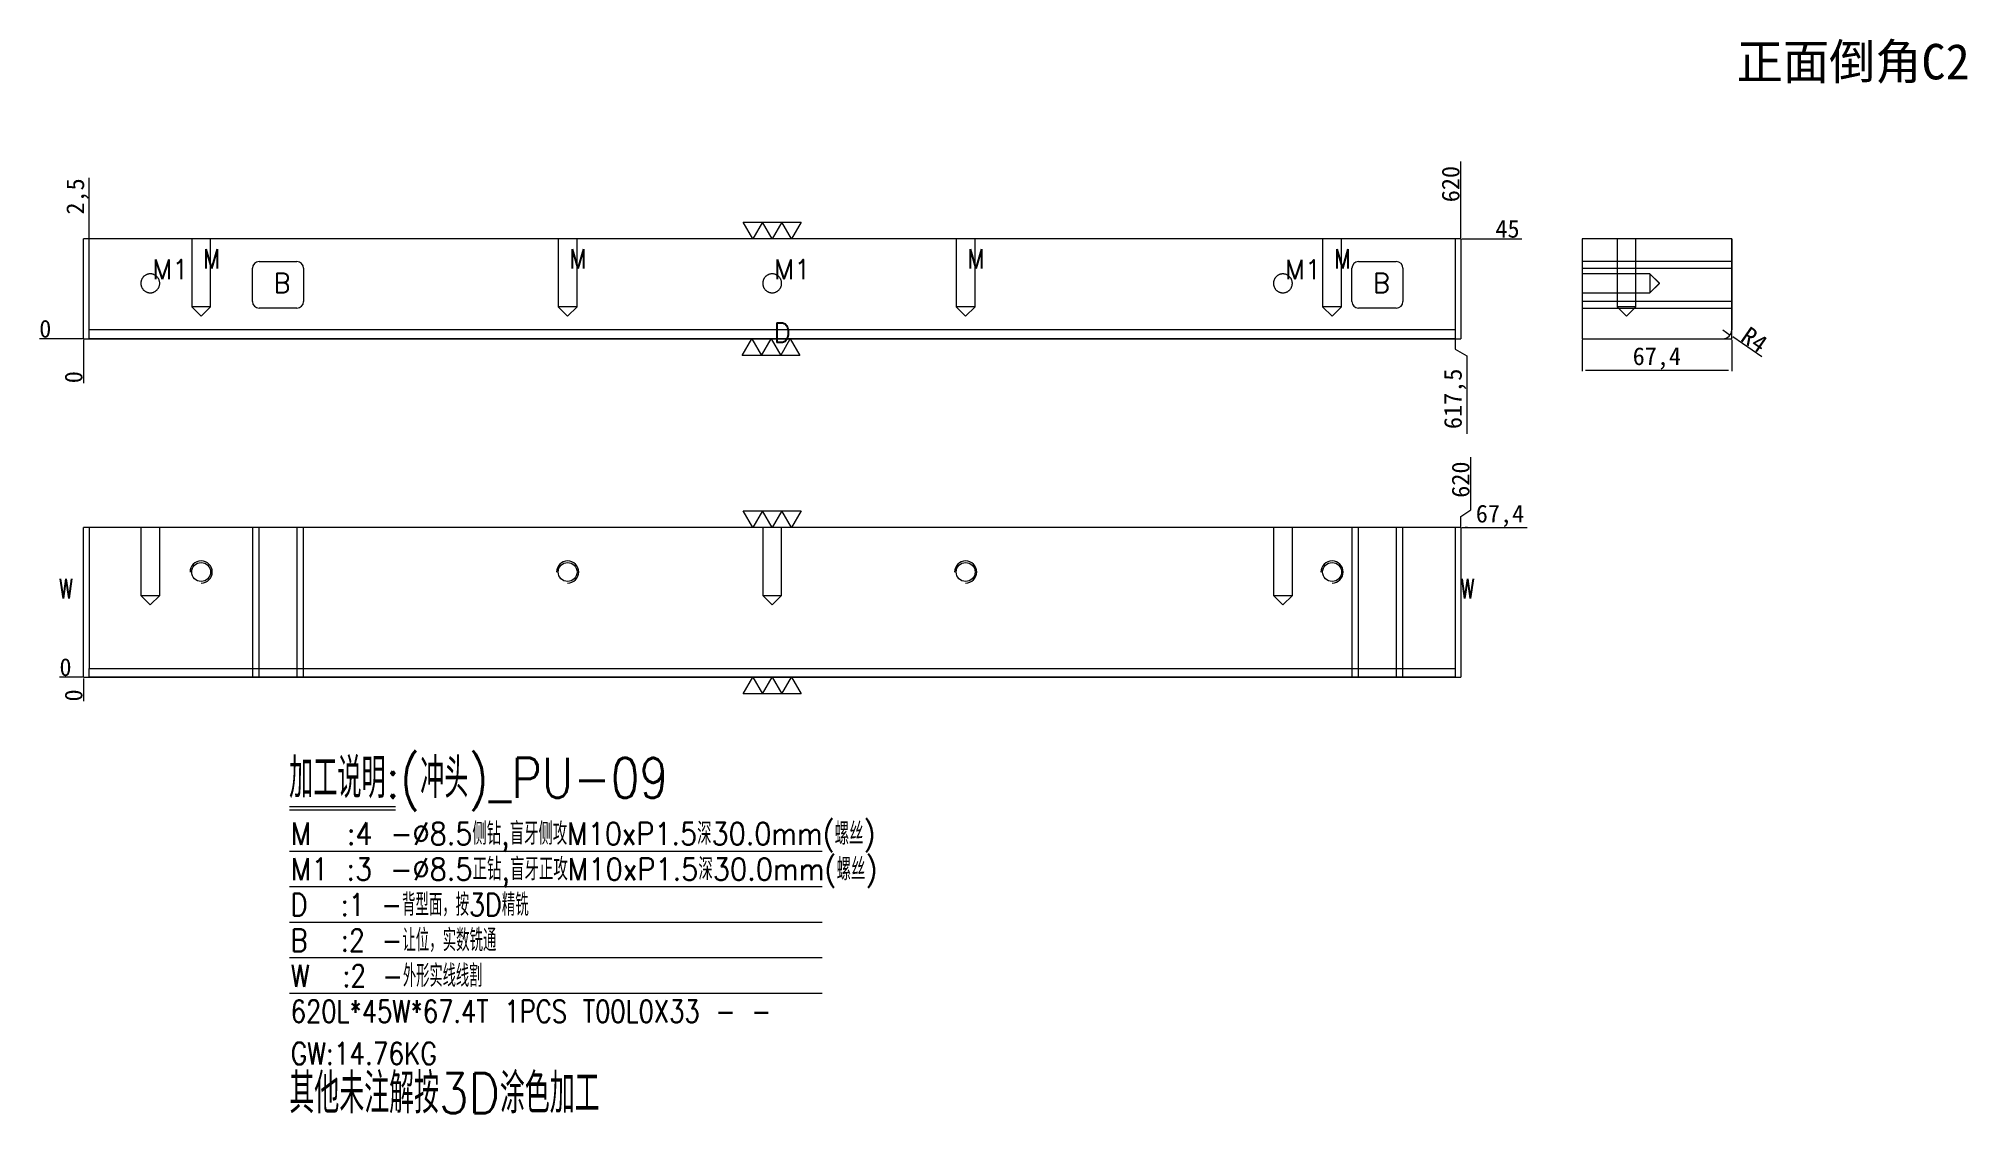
# Model space of a CAD drawing. Header units: millimetres. Extents: x 14435 to 15303, y 54732 to 55216.
import ezdxf
from ezdxf.enums import TextEntityAlignment as Align

# ---------------------------------------------------------------- set-up
doc = ezdxf.new("R2010")
doc.units = ezdxf.units.MM
doc.linetypes.add('DASHED', pattern=[0])
for name, color, linetype in [('dim', 4, 'Continuous'), ('PUNCH', 2, 'Continuous'), ('PUNCH_W', 1, 'Continuous')]:
    doc.layers.add(name, color=color, linetype=linetype)
doc.styles.add('_PUG_ERP', font='txt')
doc.styles.add('chinesef_fs', font='txt.shx', dxfattribs={"bigfont": 'gbcbig.shx'})
doc.dimstyles.new('_PUG_ERP', dxfattribs={"dimtxt": 8, "dimasz": 1.5, "dimexe": 0.5, "dimexo": 0.5, "dimgap": 0.5, "dimtad": 1, "dimtxsty": '_PUG_ERP', "dimblk": 'CLOSEDBLANK', "dimcen": 0, "dimclrd": 4, "dimclre": 4, "dimclrt": 3, "dimazin": 3, "dimtfac": 1, "dimtmove": 0, "dimatfit": 3, "dimldrblk": 'CLOSEDBLANK', "dimlwd": 9, "dimlwe": 9})

# ---------------------------------------------------------------- blocks, each defined once
blk = doc.blocks.new('*D733')
at = {"layer": 'Defpoints', "color": 0}
for p in [(15074.94, 55126.22), (15089.04, 55126.22), (14454.94, 55081.22)]:
    blk.add_point(p, dxfattribs=at)
at = {"layer": 'dim', "color": 4, "lineweight": 9}
for p, q in [((15075.44, 55126.22), (15083.04, 55126.22)), ((15083.04, 55126.22), (15086.04, 55126.22)), ((15086.04, 55126.22), (15102.49, 55126.22))]:
    blk.add_line(p, q, dxfattribs=at)
at = {"layer": 'dim', "color": 3, "lineweight": 13, "insert": (15096.02, 55130.72), "char_height": 8, "attachment_point": 5, "style": '_PUG_ERP'}
blk.add_mtext('45', dxfattribs=at)
blk = doc.blocks.new('_ClosedBlank')
blk = doc.blocks.new('*D734')
at = {"layer": 'Defpoints', "color": 0}
for p in [(14440.84, 55081.22), (14454.94, 55081.22), (14454.94, 55081.22)]:
    blk.add_point(p, dxfattribs=at)
at = {"layer": 'dim', "color": 4, "lineweight": 9}
blk.add_line((14454.44, 55081.22), (14435.01, 55081.22), dxfattribs=at)
at = {"layer": 'dim', "color": 3, "lineweight": 13, "insert": (14437.67, 55085.72), "char_height": 8, "attachment_point": 5, "style": '_PUG_ERP'}
blk.add_mtext('0', dxfattribs=at)
blk = doc.blocks.new('*D735')
at = {"layer": 'Defpoints', "color": 0}
for p in [(14454.94, 55081.22), (14454.94, 55081.22), (14454.94, 55067.12)]:
    blk.add_point(p, dxfattribs=at)
at = {"layer": 'dim', "color": 4, "lineweight": 9}
blk.add_line((14454.94, 55080.72), (14454.94, 55061.28), dxfattribs=at)
at = {"layer": 'dim', "color": 3, "lineweight": 13, "insert": (14450.44, 55063.95), "char_height": 8, "attachment_point": 5, "rotation": 90, "style": '_PUG_ERP'}
blk.add_mtext('0', dxfattribs=at)
blk = doc.blocks.new('*D736')
at = {"layer": 'Defpoints', "color": 0}
for p in [(15074.94, 55140.32), (15074.94, 55126.22), (14454.94, 55081.22)]:
    blk.add_point(p, dxfattribs=at)
at = {"layer": 'dim', "color": 4, "lineweight": 9}
blk.add_line((15074.94, 55126.72), (15074.94, 55161.01), dxfattribs=at)
at = {"layer": 'dim', "color": 3, "lineweight": 13, "insert": (15070.44, 55150.91), "char_height": 8, "attachment_point": 5, "rotation": 90, "style": '_PUG_ERP'}
blk.add_mtext('620', dxfattribs=at)
blk = doc.blocks.new('*D737')
at = {"layer": 'Defpoints', "color": 0}
for p in [(15074.94, 54996.22), (15079.94, 54996.22), (14454.94, 54928.82)]:
    blk.add_point(p, dxfattribs=at)
at = {"layer": 'dim', "color": 4, "lineweight": 9}
for p, q in [((15075.44, 54996.22), (15077.94, 54996.22)), ((15077.94, 54996.22), (15076.94, 54996.22)), ((15076.94, 54996.22), (15104.82, 54996.22))]:
    blk.add_line(p, q, dxfattribs=at)
at = {"layer": 'dim', "color": 3, "lineweight": 13, "insert": (15092.63, 55001.48), "char_height": 8, "attachment_point": 5, "style": '_PUG_ERP'}
blk.add_mtext('67,4', dxfattribs=at)
blk = doc.blocks.new('*D738')
at = {"layer": 'Defpoints', "color": 0}
for p in [(14449.94, 54928.82), (14454.94, 54928.82), (14454.94, 54928.82)]:
    blk.add_point(p, dxfattribs=at)
at = {"layer": 'dim', "color": 4, "lineweight": 9}
blk.add_line((14454.44, 54928.82), (14444.11, 54928.82), dxfattribs=at)
at = {"layer": 'dim', "color": 3, "lineweight": 13, "insert": (14446.77, 54933.32), "char_height": 8, "attachment_point": 5, "style": '_PUG_ERP'}
blk.add_mtext('0', dxfattribs=at)
blk = doc.blocks.new('*D739')
at = {"layer": 'Defpoints', "color": 0}
for p in [(14454.94, 54928.82), (14454.94, 54928.82), (14454.94, 54923.82)]:
    blk.add_point(p, dxfattribs=at)
at = {"layer": 'dim', "color": 4, "lineweight": 9}
blk.add_line((14454.94, 54928.32), (14454.94, 54917.98), dxfattribs=at)
at = {"layer": 'dim', "color": 3, "lineweight": 13, "insert": (14450.44, 54920.65), "char_height": 8, "attachment_point": 5, "rotation": 90, "style": '_PUG_ERP'}
blk.add_mtext('0', dxfattribs=at)
blk = doc.blocks.new('*D740')
at = {"layer": 'Defpoints', "color": 0}
for p in [(15079.44, 55007.22), (15074.94, 54996.22), (14454.94, 54928.82)]:
    blk.add_point(p, dxfattribs=at)
at = {"layer": 'dim', "color": 4, "lineweight": 9}
for p, q in [((15079.44, 55004.22), (15079.44, 55027.91)), ((15074.94, 55001.22), (15079.44, 55004.22)), ((15074.94, 54996.72), (15074.94, 55001.22))]:
    blk.add_line(p, q, dxfattribs=at)
at = {"layer": 'dim', "color": 3, "lineweight": 13, "insert": (15074.94, 55017.81), "char_height": 8, "attachment_point": 5, "rotation": 90, "style": '_PUG_ERP'}
blk.add_mtext('620', dxfattribs=at)
blk = doc.blocks.new('*D741')
at = {"layer": 'Defpoints', "color": 0}
for p in [(15129.56, 55081.22), (15196.96, 55081.22), (15196.96, 55067.12)]:
    blk.add_point(p, dxfattribs=at)
at = {"layer": 'dim', "color": 4, "lineweight": 9}
for p, q in [((15129.56, 55080.72), (15129.56, 55066.62)), ((15196.96, 55080.72), (15196.96, 55066.62)), ((15131.06, 55067.12), (15195.46, 55067.12))]:
    blk.add_line(p, q, dxfattribs=at)
at = {"layer": 'dim', "color": 3, "lineweight": 13, "insert": (15163.26, 55072.38), "char_height": 8, "attachment_point": 5, "style": '_PUG_ERP'}
blk.add_mtext('67,4', dxfattribs=at)
blk = doc.blocks.new('*D742')
at = {"layer": 'Defpoints', "color": 0}
for p in [(14457.44, 55136.46), (14457.44, 55121.54), (14454.94, 55081.22)]:
    blk.add_point(p, dxfattribs=at)
at = {"layer": 'dim', "color": 4, "lineweight": 9}
blk.add_line((14457.44, 55122.04), (14457.44, 55153.73), dxfattribs=at)
at = {"layer": 'dim', "color": 3, "lineweight": 13, "insert": (14452.18, 55145.34), "char_height": 8, "attachment_point": 5, "rotation": 90, "style": '_PUG_ERP'}
blk.add_mtext('2,5', dxfattribs=at)
blk = doc.blocks.new('*D743')
at = {"layer": 'Defpoints', "color": 0}
for p in [(14454.94, 55081.22), (15072.44, 55085.22), (15077.7, 55070.5)]:
    blk.add_point(p, dxfattribs=at)
at = {"layer": 'dim', "color": 4, "lineweight": 9}
for p, q in [((15072.44, 55084.72), (15072.44, 55076.5)), ((15072.44, 55076.5), (15077.7, 55073.5)), ((15077.7, 55073.5), (15077.7, 55038.39))]:
    blk.add_line(p, q, dxfattribs=at)
at = {"layer": 'dim', "color": 3, "lineweight": 13, "insert": (15072.44, 55054.19), "char_height": 8, "attachment_point": 5, "rotation": 90, "style": '_PUG_ERP'}
blk.add_mtext('617,5', dxfattribs=at)
blk = doc.blocks.new('*D744')
at = {"layer": 'Defpoints', "color": 0}
for p in [(15192.96, 55085.22), (15196.25, 55082.94)]:
    blk.add_point(p, dxfattribs=at)
at = {"layer": 'dim', "color": 4, "lineweight": 9}
for p, q in [((15192.96, 55085.22), (15196.25, 55082.94)), ((15210.5, 55073.07), (15197.49, 55082.09))]:
    blk.add_line(p, q, dxfattribs=at)
at = {"layer": 'dim', "color": 3, "lineweight": 13, "insert": (15207.17, 55080.85), "char_height": 8, "attachment_point": 5, "rotation": 325.29855, "style": '_PUG_ERP'}
blk.add_mtext('R4', dxfattribs=at)

msp = doc.modelspace()

# ---------------------------------------------------------------- linework, layer by layer
at = {"layer": 'dim', "color": 252, "linetype": 'DASHED', "lineweight": 13, "ltscale": 0.2}
for p, q in [((15074.939, 55126.218), (14454.939, 55126.218)), ((14454.939, 55081.218), (14454.939, 55126.218)), ((15074.939, 55126.218), (15074.939, 55081.218)), ((14454.939, 55081.218), (15074.939, 55081.218)), ((15074.939, 54996.218), (14454.939, 54996.218)), ((14454.939, 54928.818), (14454.939, 54996.218)), ((15074.939, 54996.218), (15074.939, 54928.818)), ((14454.939, 54928.818), (15074.939, 54928.818))]:
    msp.add_line(p, q, dxfattribs=at)
at = {"layer": 'dim', "color": 8, "linetype": 'Continuous', "lineweight": 18}
for p, q in [((14547.66, 54870.546), (14595.288, 54870.546)), ((14547.66, 54869.046), (14595.288, 54869.046)), ((14547.66, 54850.546), (14787.42, 54850.546)), ((14547.66, 54834.546), (14787.42, 54834.546)), ((14547.66, 54818.546), (14787.42, 54818.546)), ((14547.66, 54802.546), (14787.42, 54802.546)), ((14547.66, 54786.546), (14787.42, 54786.546))]:
    msp.add_line(p, q, dxfattribs=at)
at = {"layer": 'dim', "lineweight": 13}
for points in [[(14777.929, 55133.718), (14773.599, 55126.218), (14769.269, 55133.718), (14764.939, 55126.218), (14760.609, 55133.718), (14756.279, 55126.218), (14751.948, 55133.718), (14777.929, 55133.718)], [(14751.444, 55073.718), (14755.774, 55081.218), (14760.105, 55073.718), (14764.435, 55081.218), (14768.765, 55073.718), (14773.095, 55081.218), (14777.425, 55073.718), (14751.444, 55073.718)], [(14777.929, 55003.718), (14773.599, 54996.218), (14769.269, 55003.718), (14764.939, 54996.218), (14760.609, 55003.718), (14756.279, 54996.218), (14751.948, 55003.718), (14777.929, 55003.718)], [(14751.948, 54921.318), (14756.279, 54928.818), (14760.609, 54921.318), (14764.939, 54928.818), (14769.269, 54921.318), (14773.599, 54928.818), (14777.929, 54921.318), (14751.948, 54921.318)]]:
    msp.add_lwpolyline(points, close=True, dxfattribs=at)
at = {"layer": 'dim', "color": 252, "linetype": 'DASHED', "lineweight": 13, "ltscale": 0.2}
msp.add_lwpolyline([(15129.564, 55126.218), (15129.564, 55081.218), (15196.964, 55081.218), (15196.964, 55126.218)], close=True, dxfattribs=at)
at = {"layer": 'PUNCH', "color": 223, "linetype": 'Continuous', "lineweight": 18}
for p, q in [((15072.439, 55126.218), (14457.439, 55126.218)), ((15196.964, 55126.218), (15129.564, 55126.218)), ((15129.564, 55126.218), (15129.564, 55081.218)), ((15196.964, 55126.218), (15196.964, 55085.218)), ((15072.439, 55081.218), (14457.439, 55081.218)), ((15129.564, 55081.218), (15192.964, 55081.218)), ((15072.439, 54996.218), (14457.439, 54996.218)), ((15072.439, 54928.818), (14457.439, 54928.818))]:
    msp.add_line(p, q, dxfattribs=at)
at = {"layer": 'PUNCH', "color": 5, "linetype": 'DASHED', "lineweight": 13, "ltscale": 0.592043}
for p, q in [((14503.586, 55126.219), (14503.586, 55095.639)), ((14512.092, 55095.639), (14512.092, 55126.219)), ((14668.586, 55126.219), (14668.586, 55095.639)), ((14677.092, 55095.639), (14677.092, 55126.219)), ((14847.786, 55126.219), (14847.786, 55095.639)), ((14856.292, 55095.639), (14856.292, 55126.219)), ((15012.786, 55126.219), (15012.786, 55095.639)), ((15021.292, 55095.639), (15021.292, 55126.219)), ((15145.311, 55126.219), (15145.311, 55095.639)), ((15153.817, 55095.639), (15153.817, 55126.219)), ((15160.144, 55110.47), (15129.564, 55110.47)), ((15160.144, 55110.459), (15129.564, 55110.459)), ((15164.397, 55106.217), (15160.144, 55110.47)), ((15160.144, 55110.47), (15160.144, 55110.459)), ((15164.397, 55106.206), (15160.144, 55110.459)), ((15160.144, 55110.459), (15160.144, 55101.953)), ((15160.144, 55101.964), (15164.397, 55106.217)), ((15160.144, 55101.953), (15164.397, 55106.206)), ((14503.586, 55095.639), (14507.839, 55091.386)), ((14512.092, 55095.639), (14503.586, 55095.639)), ((14507.839, 55091.386), (14512.092, 55095.639)), ((14668.586, 55095.639), (14672.839, 55091.386)), ((14677.092, 55095.639), (14668.586, 55095.639)), ((14672.839, 55091.386), (14677.092, 55095.639)), ((14847.786, 55095.639), (14852.039, 55091.386)), ((14856.292, 55095.639), (14847.786, 55095.639)), ((14852.039, 55091.386), (14856.292, 55095.639)), ((15012.786, 55095.639), (15017.039, 55091.386)), ((15021.292, 55095.639), (15012.786, 55095.639)), ((15017.039, 55091.386), (15021.292, 55095.639)), ((15129.564, 55101.964), (15160.144, 55101.964)), ((15129.564, 55101.953), (15160.144, 55101.953)), ((15145.311, 55095.639), (15149.564, 55091.386)), ((15153.817, 55095.639), (15145.311, 55095.639)), ((15149.564, 55091.386), (15153.817, 55095.639)), ((14480.686, 54996.218), (14480.686, 54965.638)), ((14489.192, 54965.638), (14489.192, 54996.218)), ((14760.686, 54996.218), (14760.686, 54965.638)), ((14769.192, 54965.638), (14769.192, 54996.218)), ((14990.639, 54996.218), (14990.639, 54965.638)), ((14999.145, 54965.638), (14999.145, 54996.218)), ((14480.686, 54965.638), (14484.939, 54961.385)), ((14480.686, 54965.638), (14489.192, 54965.638)), ((14484.939, 54961.385), (14489.192, 54965.638)), ((14760.686, 54965.638), (14764.939, 54961.385)), ((14760.686, 54965.638), (14769.192, 54965.638)), ((14764.939, 54961.385), (14769.192, 54965.638)), ((14990.639, 54965.638), (14994.892, 54961.385)), ((14990.639, 54965.638), (14999.145, 54965.638)), ((14994.892, 54961.385), (14999.145, 54965.638))]:
    msp.add_line(p, q, dxfattribs=at)
at = {"layer": 'PUNCH', "color": 31, "linetype": 'Continuous', "lineweight": 18}
for p, q in [((14530.939, 55098.039), (14530.939, 55112.99)), ((14533.939, 55115.99), (14550.939, 55115.99)), ((14553.939, 55112.99), (14553.939, 55098.039)), ((15025.939, 55098.039), (15025.939, 55112.99)), ((15028.939, 55115.99), (15045.939, 55115.99)), ((15048.939, 55112.99), (15048.939, 55098.039)), ((14550.939, 55095.039), (14533.939, 55095.039)), ((15045.939, 55095.039), (15028.939, 55095.039))]:
    msp.add_line(p, q, dxfattribs=at)
at = {"layer": 'PUNCH', "color": 31, "linetype": 'DASHED', "lineweight": 13, "ltscale": 0.592043}
for p, q in [((15196.964, 55115.99), (15129.564, 55115.99)), ((15129.564, 55095.039), (15196.964, 55095.039)), ((14530.939, 54996.218), (14530.939, 54928.818)), ((14553.939, 54928.818), (14553.939, 54996.218)), ((15025.939, 54996.218), (15025.939, 54928.818)), ((15048.939, 54928.818), (15048.939, 54996.218))]:
    msp.add_line(p, q, dxfattribs=at)
at = {"layer": 'PUNCH', "color": 155, "linetype": 'DASHED', "lineweight": 13, "ltscale": 0.592043}
for p, q in [((15129.564, 55112.99), (15196.964, 55112.99)), ((15196.964, 55098.039), (15129.564, 55098.039)), ((15072.439, 55085.218), (14457.439, 55085.218)), ((14533.939, 54928.818), (14533.939, 54996.218)), ((14550.939, 54996.218), (14550.939, 54928.818)), ((15028.939, 54928.818), (15028.939, 54996.218)), ((15045.939, 54996.218), (15045.939, 54928.818))]:
    msp.add_line(p, q, dxfattribs=at)
at = {"layer": 'PUNCH', "color": 155, "linetype": 'Continuous', "lineweight": 18}
msp.add_line((14457.439, 54932.818), (15072.439, 54932.818), dxfattribs=at)
at = {"layer": 'PUNCH', "color": 30, "linetype": 'DASHED', "lineweight": 13, "ltscale": 0.592043}
for centre in [(14507.839, 54976.218), (14672.839, 54976.218), (14852.039, 54976.218), (15017.039, 54976.218)]:
    msp.add_circle(centre, 4.253, dxfattribs=at)
at = {"layer": 'PUNCH', "color": 31, "linetype": 'Continuous', "lineweight": 18}
for centre, start, end in [((14533.939, 55112.99), 90, 180), ((14550.939, 55112.99), 0, 90), ((15028.939, 55112.99), 90, 180), ((15045.939, 55112.99), 0, 90), ((14533.939, 55098.039), 180, 270), ((14550.939, 55098.039), 270, 0), ((15028.939, 55098.039), 180, 270), ((15045.939, 55098.039), 270, 0)]:
    msp.add_arc(centre, 3, start, end, dxfattribs=at)
at = {"layer": 'PUNCH', "color": 2, "linetype": 'Continuous', "lineweight": 18}
msp.add_arc((15192.964, 55085.218), 4, 270, 0, dxfattribs=at)
at = {"layer": 'PUNCH', "color": 30, "linetype": 'DASHED', "lineweight": 13, "ltscale": 0.592043}
for centre in [(14507.839, 54976.218), (14672.839, 54976.218), (14852.039, 54976.218), (15017.039, 54976.218)]:
    msp.add_arc(centre, 5, 270, 180, dxfattribs=at)
at = {"layer": 'PUNCH', "color": 5, "linetype": 'Continuous', "lineweight": 18}
for points in [[(14489.192, 55106.217), (14489.192, 55106.077), (14489.179, 55105.799), (14489.118, 55105.386), (14489.016, 55104.981), (14488.874, 55104.587), (14488.696, 55104.208), (14488.482, 55103.85), (14488.233, 55103.515), (14487.951, 55103.205), (14487.641, 55102.923), (14487.306, 55102.675), (14486.948, 55102.46), (14486.569, 55102.282), (14486.175, 55102.14), (14485.77, 55102.038), (14485.357, 55101.977), (14484.939, 55101.957), (14484.521, 55101.977), (14484.108, 55102.038), (14483.703, 55102.14), (14483.309, 55102.282), (14482.93, 55102.46), (14482.572, 55102.674), (14482.237, 55102.923), (14481.927, 55103.205), (14481.645, 55103.515), (14481.396, 55103.85), (14481.182, 55104.208), (14481.003, 55104.587), (14480.862, 55104.981), (14480.76, 55105.386), (14480.699, 55105.799), (14480.679, 55106.217), (14480.699, 55106.635), (14480.76, 55107.048), (14480.862, 55107.453), (14481.003, 55107.847), (14481.182, 55108.226), (14481.396, 55108.584), (14481.645, 55108.919), (14481.927, 55109.229), (14482.237, 55109.511), (14482.572, 55109.76), (14482.93, 55109.974), (14483.309, 55110.152), (14483.703, 55110.294), (14484.107, 55110.396), (14484.52, 55110.457), (14484.939, 55110.477), (14485.357, 55110.457), (14485.77, 55110.396), (14486.175, 55110.294), (14486.569, 55110.153), (14486.948, 55109.974), (14487.306, 55109.76), (14487.641, 55109.511), (14487.951, 55109.229), (14488.232, 55108.919), (14488.481, 55108.584), (14488.696, 55108.226), (14488.874, 55107.847), (14489.016, 55107.453), (14489.118, 55107.048), (14489.179, 55106.635), (14489.192, 55106.357), (14489.192, 55106.217)], [(14769.192, 55106.217), (14769.192, 55106.077), (14769.179, 55105.799), (14769.118, 55105.386), (14769.016, 55104.981), (14768.874, 55104.587), (14768.696, 55104.208), (14768.482, 55103.85), (14768.233, 55103.515), (14767.951, 55103.205), (14767.641, 55102.923), (14767.306, 55102.675), (14766.948, 55102.46), (14766.569, 55102.282), (14766.175, 55102.14), (14765.77, 55102.038), (14765.357, 55101.977), (14764.939, 55101.957), (14764.521, 55101.977), (14764.108, 55102.038), (14763.703, 55102.14), (14763.309, 55102.282), (14762.93, 55102.46), (14762.572, 55102.674), (14762.237, 55102.923), (14761.927, 55103.205), (14761.645, 55103.515), (14761.396, 55103.85), (14761.182, 55104.208), (14761.003, 55104.587), (14760.862, 55104.981), (14760.76, 55105.386), (14760.699, 55105.799), (14760.679, 55106.217), (14760.699, 55106.635), (14760.76, 55107.048), (14760.862, 55107.453), (14761.003, 55107.847), (14761.182, 55108.226), (14761.396, 55108.584), (14761.645, 55108.919), (14761.927, 55109.229), (14762.237, 55109.511), (14762.572, 55109.76), (14762.93, 55109.974), (14763.309, 55110.152), (14763.703, 55110.294), (14764.107, 55110.396), (14764.52, 55110.457), (14764.939, 55110.477), (14765.357, 55110.457), (14765.77, 55110.396), (14766.175, 55110.294), (14766.569, 55110.153), (14766.948, 55109.974), (14767.306, 55109.76), (14767.641, 55109.511), (14767.951, 55109.229), (14768.232, 55108.919), (14768.481, 55108.584), (14768.696, 55108.226), (14768.874, 55107.847), (14769.016, 55107.453), (14769.118, 55107.048), (14769.179, 55106.635), (14769.192, 55106.357), (14769.192, 55106.217)], [(14999.145, 55106.206), (14999.145, 55106.066), (14999.132, 55105.788), (14999.071, 55105.375), (14998.969, 55104.97), (14998.828, 55104.576), (14998.649, 55104.197), (14998.435, 55103.839), (14998.186, 55103.504), (14997.904, 55103.194), (14997.594, 55102.913), (14997.259, 55102.664), (14996.901, 55102.449), (14996.522, 55102.271), (14996.128, 55102.129), (14995.724, 55102.027), (14995.31, 55101.967), (14994.892, 55101.947), (14994.474, 55101.966), (14994.061, 55102.027), (14993.656, 55102.129), (14993.262, 55102.271), (14992.883, 55102.449), (14992.525, 55102.663), (14992.19, 55102.912), (14991.88, 55103.194), (14991.598, 55103.504), (14991.35, 55103.839), (14991.135, 55104.197), (14990.957, 55104.576), (14990.815, 55104.97), (14990.713, 55105.375), (14990.652, 55105.788), (14990.632, 55106.206), (14990.652, 55106.624), (14990.713, 55107.037), (14990.815, 55107.442), (14990.957, 55107.836), (14991.135, 55108.215), (14991.349, 55108.573), (14991.598, 55108.908), (14991.88, 55109.218), (14992.19, 55109.5), (14992.525, 55109.749), (14992.883, 55109.963), (14993.262, 55110.142), (14993.656, 55110.283), (14994.061, 55110.385), (14994.474, 55110.446), (14994.892, 55110.466), (14995.31, 55110.446), (14995.723, 55110.385), (14996.128, 55110.283), (14996.522, 55110.142), (14996.901, 55109.963), (14997.259, 55109.749), (14997.594, 55109.5), (14997.904, 55109.218), (14998.186, 55108.909), (14998.435, 55108.574), (14998.649, 55108.215), (14998.827, 55107.836), (14998.969, 55107.442), (14999.071, 55107.038), (14999.132, 55106.625), (14999.145, 55106.346), (14999.145, 55106.206)]]:
    msp.add_open_spline(points, degree=3, knots=[0, 0, 0, 0, 0.0156975, 0.0312449, 0.0467948, 0.0624998, 0.0781937, 0.0937398, 0.109291, 0.1249998, 0.1406937, 0.1562398, 0.171791, 0.1874998, 0.2031937, 0.2187398, 0.234291, 0.2499998, 0.2656937, 0.2812398, 0.296791, 0.3124998, 0.3281937, 0.3437398, 0.359291, 0.3749998, 0.3906937, 0.4062398, 0.421791, 0.4374998, 0.4531937, 0.4687398, 0.484291, 0.4999998, 0.5156937, 0.5312398, 0.546791, 0.5624998, 0.5781937, 0.5937398, 0.609291, 0.6249998, 0.6406937, 0.6562398, 0.671791, 0.6874998, 0.7031937, 0.7187398, 0.734291, 0.7499998, 0.7656937, 0.7812398, 0.796791, 0.8124998, 0.8281937, 0.8437398, 0.859291, 0.8749998, 0.8906937, 0.9062398, 0.921791, 0.9374998, 0.9531975, 0.9687449, 0.9842948, 1, 1, 1, 1], dxfattribs=at)
at = {"layer": 'PUNCH_W', "color": 1, "linetype": 'Continuous', "lineweight": 18}
for p, q in [((14457.439, 55081.218), (14457.439, 55126.218)), ((15072.439, 55126.218), (15072.439, 55081.218)), ((14457.439, 54996.218), (14457.439, 54932.818)), ((15072.439, 54996.218), (15072.439, 54932.818)), ((14457.439, 54928.818), (14457.439, 54932.818)), ((15072.439, 54932.818), (15072.439, 54928.818))]:
    msp.add_line(p, q, dxfattribs=at)

# ---------------------------------------------------------------- texts
at = {"layer": 'dim'}
msp.add_text('正面倒角C2', height=15.9933, dxfattribs=at).set_placement((15251.667, 55206.285), align=Align.MIDDLE)
at = {"layer": 'dim', "color": 4, "lineweight": 13, "style": 'chinesef_fs'}
for s, height, width, p in [('M', 8.8, 0.8408, (14508.654, 55112.857)), ('M', 8.8, 0.8408, (14673.654, 55112.857)), ('M', 8.8, 0.8408, (14852.854, 55112.857)), ('M', 8.8, 0.8408, (15017.854, 55112.857)), ('M1', 8.8, 0.9957, (14485.754, 55108.08)), ('M1', 8.8, 0.9957, (14765.754, 55108.08)), ('M1', 8.8, 0.9957, (14995.708, 55108.069)), ('B', 8.8, 0.9609, (14540.399, 55101.927)), ('B', 8.8, 0.9609, (15035.399, 55101.927)), ('D', 8.8, 0.9609, (14765.654, 55079.631)), ('W', 8.8, 0.6727, (14443.898, 54964.33)), ('W', 8.8, 0.6727, (15074.936, 54964.33)), ('加工说明:(冲头)_PU-09', 18, 0.8387, (14547.448, 54874.463)), ('M  :4 -%%c8.5侧钻,盲牙侧攻M10xP1.5深30.0mm(螺丝)', 10, 0.8985, (14548.19, 54853.389)), ('M1 :3 -%%c8.5正钻,盲牙正攻M10xP1.5深30.0mm(螺丝)', 10, 0.9027, (14548.19, 54837.389)), ('D  :1 -背型面，按3D精铣', 10, 0.8387, (14548.19, 54821.389)), ('B  :2 -让位，实数铣通', 10, 0.8407, (14548.19, 54805.389)), ('620L*45W*67.4T 1PCS T00L0X33 - - ', 10, 0.8021, (14548.19, 54773.389)), ('GW:14.76KG ', 10, 0.8211, (14548.19, 54754.389))]:
    msp.add_text(s, height=height, dxfattribs=dict(at, width=width)).set_placement(p)
at = {"layer": 'dim', "color": 1, "lineweight": 13, "style": 'chinesef_fs', "width": 0.8277}
msp.add_text('W  :2 -外形实线线割', height=10, dxfattribs=at).set_placement((14548.19, 54789.389))
at = {"layer": 'dim', "color": 21, "lineweight": 13, "style": 'chinesef_fs', "width": 0.8663}
msp.add_text('其他未注解按3D涂色加工', height=18, dxfattribs=at).set_placement((14547.582, 54732.463))

# ---------------------------------------------------------------- dimensions: what is measured, and where the dimension line sits
at = {"layer": 'dim', "lineweight": 13}
for feature_location, offset, dtype, origin, picture, middle in [((15074.939, 55126.219), (0, 14.1), 1, (14454.939, 55081.218), '*D736', (15070.439, 55150.914)), ((14457.439, 55121.54), (0, 14.924), 1, (14454.939, 55081.218), '*D742', (14452.177, 55145.345)), ((15074.939, 55126.219), (14.1, 0), 0, (14454.939, 55081.218), '*D733', (15096.015, 55130.719)), ((14454.938844204, 55081.217974102), (-14.1, 0), 0, (14454.938844204, 55081.217974102), '*D734', (14437.672177537, 55085.717974102)), ((14454.938844204, 55081.217974102), (0, -14.1), 1, (14454.938844204, 55081.217974102), '*D735', (14450.438844204, 55063.951307436)), ((15072.439, 55085.218), (5.262, -14.714), 1, (14454.939, 55081.218), '*D743', (15072.439, 55054.195)), ((15074.939, 54996.218), (4.5, 11), 1, (14454.939, 54928.818), '*D740', (15074.939, 55017.814)), ((15074.939, 54996.218), (5, 0), 0, (14454.939, 54928.818), '*D737', (15092.629, 55001.48)), ((14454.938844204, 54928.818286102), (-5, 0), 0, (14454.938844204, 54928.818286102), '*D738', (14446.772177537, 54933.318286102)), ((14454.938844204, 54928.818286102), (0, -5), 1, (14454.938844204, 54928.818286102), '*D739', (14450.438844204, 54920.651619436))]:
    dim = msp.add_ordinate_dim(feature_location=feature_location, offset=offset, dtype=dtype, origin=origin, dimstyle='_PUG_ERP', dxfattribs=at)
    dim.commit()
    dim.dimension.update_dxf_attribs({"geometry": picture, "text_midpoint": middle})
dim = msp.add_radius_dim(center=(15192.964, 55085.218), mpoint=(15196.252, 55082.941), dimstyle='_PUG_ERP', dxfattribs=at)
dim.commit()
dim.dimension.update_dxf_attribs({"geometry": '*D744', "text_midpoint": (15207.172, 55080.852)})
dim = msp.add_linear_dim(base=(15196.964, 55067.118), p1=(15129.564, 55081.218), p2=(15196.964, 55081.218), dimstyle='_PUG_ERP', dxfattribs=at)
dim.commit()
dim.dimension.update_dxf_attribs({"geometry": '*D741', "text_midpoint": (15163.264, 55072.38)})

doc.saveas('drawing.dxf')
